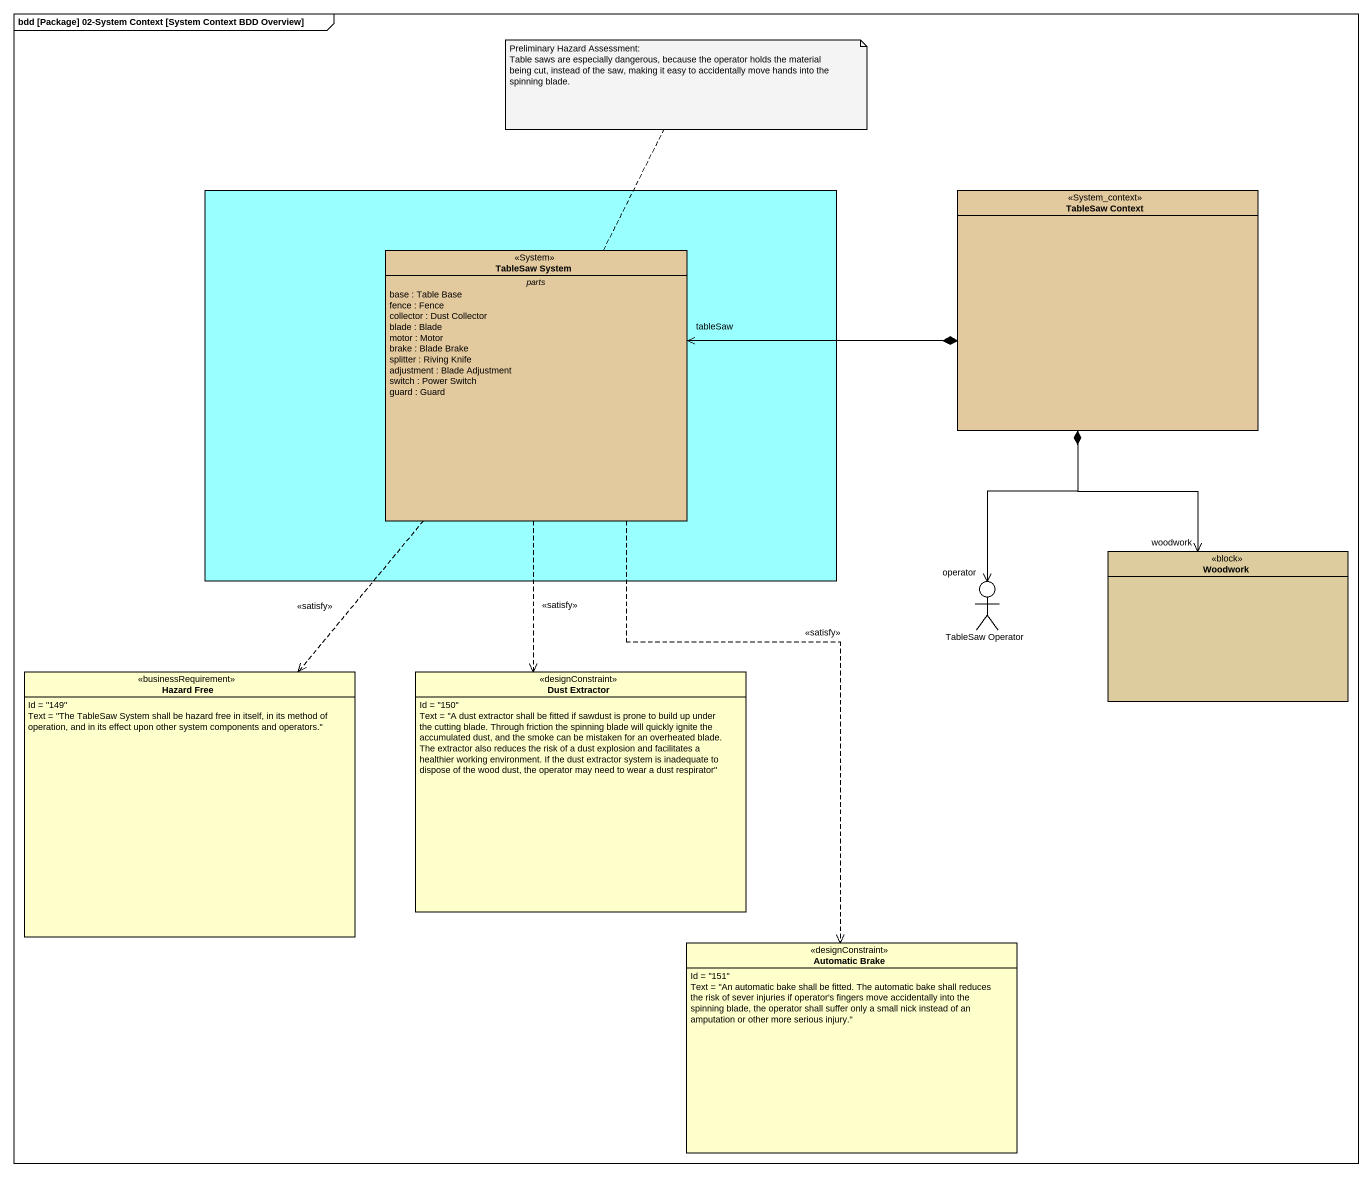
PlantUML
@startuml
mainframe bdd [Package] 02-System Context [System Context BDD Overview]
allowmixing
hide circle
hide empty members
rectangle " " as rectangle1 #99FFFF {
  class "TableSaw System" as TableSaw_System <<System>> #E3C99E {
    -- parts --
    base : Table Base
    fence : Fence
    collector : Dust Collector
    blade : Blade
    motor : Motor
    brake : Blade Brake
    splitter : Riving Knife
    adjustment : Blade Adjustment
    switch : Power Switch
    guard : Guard
  }
}
class "TableSaw Context" as TableSaw_Context <<System_context>> #E3C99E
class Woodwork <<block>> #DDCD9E
actor "TableSaw Operator" as TableSaw_Operator
class "Hazard Free" as Hazard_Free <<businessRequirement>> {
  Id = "149"
  Text = "The TableSaw System shall be hazard free in itself, in its method of operation, and in its effect upon other system components and operators."
}
class "Dust Extractor" as Dust_Extractor <<designConstraint>> {
  Id = "150"
  Text = "A dust extractor shall be fitted if sawdust is prone to build up under the cutting blade. Through friction the spinning blade will quickly ignite the accumulated dust, and the smoke can be mistaken for an overheated blade. The extractor also reduces the risk of a dust explosion and facilitates a healthier working environment. If the dust extractor system is inadequate to dispose of the wood dust, the operator may need to wear a dust respirator"
}
class "Automatic Brake" as Automatic_Brake <<designConstraint>> {
  Id = "151"
  Text = "An automatic bake shall be fitted. The automatic bake shall reduces the risk of sever injuries if operator's fingers move accidentally into the spinning blade, the operator shall suffer only a small nick instead of an amputation or other more serious injury."
}
TableSaw_Context *-left-> "tableSaw" TableSaw_System
TableSaw_Context *--> "woodwork" Woodwork
TableSaw_Context *--> "operator" TableSaw_Operator
TableSaw_System ..> Hazard_Free : <<satisfy>>
TableSaw_System ..> Dust_Extractor : <<satisfy>>
TableSaw_System ..> Automatic_Brake : <<satisfy>>
note top of TableSaw_System
  Preliminary Hazard Assessment:
  Table saws are especially dangerous, because the operator holds the material being cut, instead of the saw, making it easy to accidentally move hands into the spinning blade.
end note
@enduml
